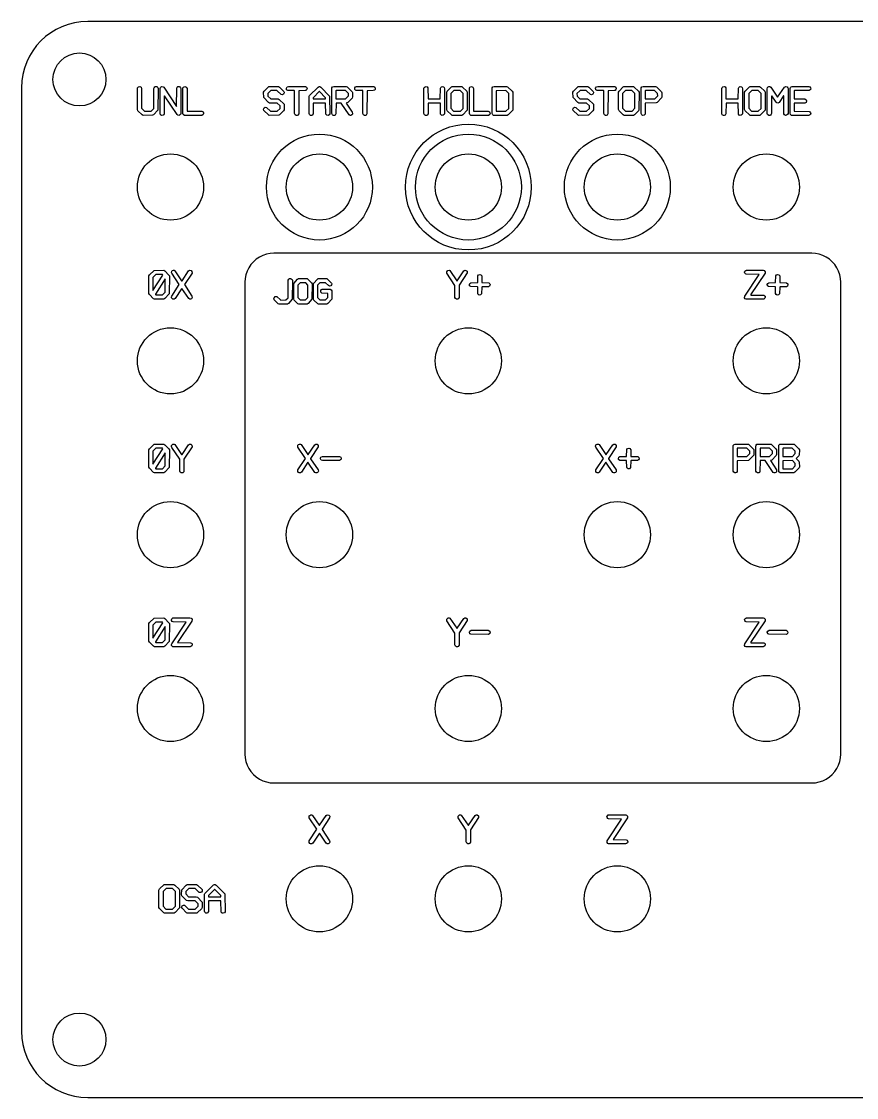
# Model space of a CAD drawing. Extents: x 0 to 95, y 0 to 65.
# Drawn here: x 0 to 50.5, y 0 to 65 of the extents above; entities that cross this region are included whole.
import ezdxf

# ---------------------------------------------------------------- set-up
doc = ezdxf.new("R2010")
doc.units = 0
for name, color, linetype in [('GRAVIRA', 5, 'CONTINUOUS'), ('OBRYS', 7, 'CONTINUOUS'), ('OTVORY', 1, 'CONTINUOUS')]:
    doc.layers.add(name, color=color, linetype=linetype)

msp = doc.modelspace()

# ---------------------------------------------------------------- linework, layer by layer
at = {"layer": 'GRAVIRA'}
for points in [[(7.342, 59.3294), (7.294, 59.3548), (7.038, 59.6102), (7.0025, 59.675), (7.0084, 60.995), (7.07, 61.0622), (7.142, 61.0738), (7.222, 61.0288), (7.2493, 60.963), (7.25, 59.763), (7.262, 59.7398), (7.422, 59.5798), (7.806, 59.575), (7.8272, 59.579), (8, 59.755), (8.0001, 60.955), (8.0118, 61.003), (8.054, 61.0529), (8.102, 61.0729), (8.174, 61.065), (8.2292, 61.019), (8.25, 60.947), (8.24, 59.651), (7.974, 59.3722), (7.918, 59.3326)], [(8.462, 59.3309), (8.406, 59.3677), (8.3759, 59.435), (8.375, 60.947), (8.3909, 61.011), (8.4389, 61.059), (8.486, 61.0742), (8.558, 61.0607), (8.598, 61.0276), (9.3694, 59.875), (9.3784, 60.979), (9.414, 61.0407), (9.454, 61.0662), (9.526, 61.0723), (9.5736, 61.051), (9.614, 61.0012), (9.6249, 60.955), (9.6248, 59.443), (9.606, 59.3838), (9.55, 59.3354), (9.502, 59.325), (9.454, 59.3338), (9.398, 59.3778), (8.6398, 60.515), (8.625, 60.499), (8.622, 59.4231), (8.59, 59.3633), (8.55, 59.3354)], [(9.838, 59.3306), (9.767, 59.387), (9.75, 59.451), (9.75, 60.939), (9.7556, 60.987), (9.782, 61.0335), (9.87, 61.0749), (9.958, 61.0435), (9.9999, 60.955), (10, 59.587), (10.022, 59.575), (10.886, 59.5745), (10.966, 59.5356), (10.9931, 59.491), (10.9998, 59.443), (10.974, 59.3737), (10.894, 59.3265)], [(14.967, 59.3294), (14.919, 59.3548), (14.6485, 59.627), (14.625, 59.699), (14.6603, 59.787), (14.727, 59.8229), (14.799, 59.815), (15.047, 59.5798), (15.431, 59.575), (15.4522, 59.579), (15.625, 59.755), (15.624, 59.899), (15.447, 60.075), (14.991, 60.0753), (14.919, 60.1048), (14.6342, 60.403), (14.631, 60.7382), (14.6682, 60.795), (14.951, 61.065), (15.527, 61.072), (15.591, 61.0358), (15.8469, 60.779), (15.871, 60.7313), (15.8738, 60.683), (15.839, 60.6123), (15.759, 60.5753), (15.687, 60.5921), (15.455, 60.8182), (15.431, 60.825), (15.071, 60.825), (15.047, 60.8202), (14.875, 60.643), (14.8778, 60.499), (15.055, 60.325), (15.511, 60.3245), (15.5763, 60.299), (15.863, 60.0034), (15.8749, 59.955), (15.871, 59.6688), (15.8378, 59.611), (15.583, 59.3566), (15.543, 59.3326)], [(16.591, 59.3297), (16.5281, 59.371), (16.5002, 59.443), (16.5, 60.811), (16.479, 60.825), (16.095, 60.8287), (16.0195, 60.883), (16.0034, 60.979), (16.055, 61.0535), (16.127, 61.075), (17.159, 61.0703), (17.223, 61.0276), (17.2499, 60.955), (17.231, 60.8838), (17.183, 60.8393), (17.135, 60.8254), (16.751, 60.8217), (16.7479, 59.427), (16.6958, 59.347), (16.647, 59.327)], [(17.463, 59.3306), (17.392, 59.387), (17.375, 59.451), (17.3794, 60.483), (17.4048, 60.531), (17.9165, 61.043), (17.983, 61.0738), (18.031, 61.0711), (18.0918, 61.035), (18.615, 60.499), (18.6211, 59.419), (18.583, 59.3566), (18.519, 59.3265), (18.447, 59.3368), (18.3842, 59.403), (18.375, 60.0719), (17.631, 60.075), (17.623, 59.4279), (17.5707, 59.347), (17.527, 59.328)], [(17.625, 60.331), (18.367, 60.325), (18.375, 60.395), (18.0102, 60.763), (17.9898, 60.763), (17.639, 60.4122), (17.625, 60.395)], [(18.839, 59.3303), (18.783, 59.3654), (18.751, 59.4344), (18.7584, 60.995), (18.799, 61.0492), (18.871, 61.0749), (19.615, 61.075), (19.6861, 61.059), (19.9872, 60.755), (19.9998, 60.707), (19.9998, 60.443), (19.975, 60.3751), (19.719, 60.1172), (19.663, 60.0809), (19.615, 60.075), (19.9818, 59.515), (20, 59.451), (19.991, 59.4035), (19.9647, 59.363), (19.903, 59.3282), (19.855, 59.3266), (19.791, 59.3575), (19.3134, 60.067), (19.007, 60.075), (18.9979, 59.427), (18.9458, 59.347), (18.903, 59.3282)], [(19.0001, 60.331), (19.575, 60.3268), (19.75, 60.507), (19.7472, 60.651), (19.567, 60.825), (19.015, 60.825), (19, 60.811)], [(20.719, 59.3289), (20.655, 59.3688), (20.6259, 59.435), (20.623, 60.823), (20.215, 60.83), (20.1737, 60.851), (20.135, 60.9011), (20.1334, 60.995), (20.175, 61.05), (20.247, 61.075), (21.279, 61.0716), (21.3416, 61.035), (21.3732, 60.971), (21.3641, 60.899), (21.319, 60.8458), (21.255, 60.8251), (20.875, 60.819), (20.8729, 59.427), (20.823, 59.3485), (20.775, 59.3275)], [(24.4065, 59.3289), (24.3425, 59.3688), (24.3134, 59.435), (24.3125, 60.947), (24.3333, 61.019), (24.3825, 61.0622), (24.4545, 61.0738), (24.5185, 61.0452), (24.5569, 60.987), (24.5625, 60.339), (24.5825, 60.325), (25.3025, 60.325), (25.3143, 60.971), (25.3333, 61.019), (25.3825, 61.0622), (25.4305, 61.0748), (25.4986, 61.059), (25.5466, 61.011), (25.5625, 60.939), (25.5625, 59.451), (25.5425, 59.3823), (25.4865, 59.335), (25.4145, 59.3271), (25.3667, 59.347), (25.3217, 59.403), (25.3105, 60.075), (24.5665, 60.075), (24.5604, 59.427), (24.5105, 59.3485), (24.4625, 59.3275)], [(26.0305, 59.3292), (25.9825, 59.354), (25.7265, 59.6092), (25.69, 59.675), (25.6914, 60.731), (25.7265, 60.7908), (25.9825, 61.046), (26.0225, 61.0684), (26.5985, 61.0697), (26.646, 61.043), (26.9023, 60.787), (26.9336, 60.731), (26.9275, 59.651), (26.6603, 59.371), (26.6006, 59.331)], [(26.1103, 59.579), (26.5147, 59.579), (26.6875, 59.755), (26.6875, 60.643), (26.5105, 60.8245), (26.1265, 60.825), (25.9425, 60.6532), (25.9375, 59.763)], [(27.1505, 59.3306), (27.0795, 59.387), (27.0625, 59.451), (27.0625, 60.939), (27.0681, 60.987), (27.0945, 61.0335), (27.1825, 61.0749), (27.2705, 61.0435), (27.3124, 60.955), (27.3125, 59.587), (27.3345, 59.575), (28.1985, 59.5745), (28.2785, 59.5356), (28.3056, 59.491), (28.3123, 59.443), (28.2865, 59.3737), (28.2065, 59.3265)], [(28.5265, 59.3303), (28.4705, 59.3654), (28.4385, 59.4344), (28.4459, 60.995), (28.4865, 61.0492), (28.5585, 61.0749), (29.3025, 61.075), (29.3736, 61.059), (29.6465, 60.7928), (29.6836, 60.731), (29.6785, 59.6536), (29.3985, 59.3593), (29.3345, 59.327)], [(28.6881, 59.579), (29.2625, 59.5768), (29.4375, 59.755), (29.4375, 60.643), (29.2625, 60.8232), (28.6876, 60.819)], [(33.6545, 59.3294), (33.6065, 59.3548), (33.336, 59.627), (33.3125, 59.699), (33.3478, 59.787), (33.4145, 59.8229), (33.4865, 59.815), (33.7345, 59.5798), (34.1185, 59.575), (34.1397, 59.579), (34.3125, 59.755), (34.3115, 59.899), (34.1345, 60.075), (33.6785, 60.0753), (33.6065, 60.1048), (33.3217, 60.403), (33.3185, 60.7382), (33.3557, 60.795), (33.6385, 61.065), (34.2145, 61.072), (34.2785, 61.0358), (34.5344, 60.779), (34.5585, 60.7313), (34.5613, 60.683), (34.5265, 60.6123), (34.4465, 60.5753), (34.3745, 60.5921), (34.1425, 60.8182), (34.1185, 60.825), (33.7585, 60.825), (33.7345, 60.8202), (33.5625, 60.643), (33.5653, 60.499), (33.7425, 60.325), (34.1985, 60.3245), (34.2638, 60.299), (34.5505, 60.0034), (34.5624, 59.955), (34.5585, 59.6688), (34.5253, 59.611), (34.2705, 59.3566), (34.2305, 59.3326)], [(35.2785, 59.3297), (35.2156, 59.371), (35.1877, 59.443), (35.1875, 60.811), (35.1665, 60.825), (34.7825, 60.8287), (34.707, 60.883), (34.6909, 60.979), (34.7425, 61.0535), (34.8145, 61.075), (35.8465, 61.0703), (35.9105, 61.0276), (35.9374, 60.955), (35.9185, 60.8838), (35.8705, 60.8393), (35.8225, 60.8254), (35.4385, 60.8217), (35.4354, 59.427), (35.3833, 59.347), (35.3345, 59.327)], [(36.4065, 59.3289), (36.3585, 59.3532), (36.1025, 59.6082), (36.065, 59.675), (36.0664, 60.731), (36.1025, 60.7918), (36.3585, 61.0468), (36.3985, 61.0688), (36.9745, 61.0694), (37.021, 61.043), (37.2772, 60.787), (37.3104, 60.723), (37.3081, 59.667), (37.2705, 59.6062), (37.0305, 59.3662), (36.9757, 59.331)], [(36.4853, 59.579), (36.8705, 59.575), (36.8945, 59.5838), (37.0625, 59.763), (37.0597, 60.651), (36.8785, 60.825), (36.4945, 60.825), (36.3153, 60.651), (36.3125, 59.763)], [(37.5265, 59.3303), (37.4705, 59.3654), (37.4385, 59.4344), (37.4459, 60.995), (37.4865, 61.0492), (37.5585, 61.0749), (38.3025, 61.075), (38.3736, 61.059), (38.6747, 60.755), (38.6875, 60.683), (38.6873, 60.443), (38.6747, 60.395), (38.4065, 60.1172), (38.3505, 60.0809), (37.7025, 60.075), (37.6875, 60.059), (37.6813, 59.411), (37.6199, 59.339)], [(37.6876, 60.331), (38.2625, 60.3268), (38.4375, 60.507), (38.4347, 60.651), (38.2545, 60.825), (37.7025, 60.825), (37.6875, 60.811)], [(42.4065, 59.3289), (42.3425, 59.3688), (42.3134, 59.435), (42.3125, 60.947), (42.3333, 61.019), (42.3825, 61.0622), (42.4545, 61.0738), (42.5185, 61.0452), (42.5569, 60.987), (42.5625, 60.339), (42.5825, 60.325), (43.3025, 60.325), (43.3143, 60.971), (43.3333, 61.019), (43.3825, 61.0622), (43.4305, 61.0748), (43.4986, 61.059), (43.5466, 61.011), (43.5625, 60.939), (43.5625, 59.451), (43.5425, 59.3823), (43.4865, 59.335), (43.4145, 59.3271), (43.3667, 59.347), (43.3217, 59.403), (43.3105, 60.075), (42.5665, 60.075), (42.5604, 59.427), (42.5105, 59.3485), (42.4625, 59.3275)], [(44.0305, 59.3292), (43.9825, 59.354), (43.7265, 59.6092), (43.69, 59.675), (43.6914, 60.731), (43.7265, 60.7908), (43.9825, 61.046), (44.0225, 61.0684), (44.5985, 61.0697), (44.646, 61.043), (44.9023, 60.787), (44.9336, 60.731), (44.9275, 59.651), (44.6603, 59.371), (44.6006, 59.331)], [(44.1103, 59.579), (44.5147, 59.579), (44.6875, 59.755), (44.6875, 60.643), (44.5105, 60.8245), (44.1265, 60.825), (43.9425, 60.6532), (43.9375, 59.763)], [(45.1505, 59.3306), (45.0795, 59.387), (45.0625, 59.451), (45.0625, 60.939), (45.0784, 61.011), (45.1105, 61.0484), (45.1585, 61.0716), (45.2065, 61.0735), (45.2705, 61.0435), (45.6864, 60.427), (46.0945, 61.0335), (46.1825, 61.0749), (46.2545, 61.0555), (46.3007, 61.003), (46.3124, 60.955), (46.3123, 59.443), (46.2865, 59.3737), (46.2305, 59.3326), (46.1585, 59.3284), (46.0978, 59.363), (46.0646, 59.427), (46.0625, 60.507), (46.0424, 60.507), (45.7791, 60.115), (45.6945, 60.0752), (45.6465, 60.0819), (45.5905, 60.1212), (45.3273, 60.515), (45.3125, 60.499), (45.3123, 59.443), (45.2997, 59.395), (45.2545, 59.3445), (45.2065, 59.3265)], [(46.5265, 59.3303), (46.4545, 59.387), (46.4375, 59.459), (46.4375, 60.947), (46.4583, 61.019), (46.5105, 61.0637), (46.5585, 61.0749), (47.5665, 61.0749), (47.6361, 61.051), (47.6785, 60.9965), (47.6845, 60.923), (47.6559, 60.867), (47.5905, 60.8282), (46.7025, 60.825), (46.6875, 60.811), (46.6876, 60.331), (47.3345, 60.323), (47.4125, 60.275), (47.4375, 60.203), (47.4065, 60.1177), (47.3265, 60.0758), (46.7025, 60.075), (46.6875, 60.059), (46.6875, 59.603), (46.6881, 59.579), (46.7105, 59.575), (47.5985, 59.5697), (47.6413, 59.547), (47.6806, 59.491), (47.6836, 59.419), (47.6625, 59.3751), (47.6065, 59.333), (47.5585, 59.325)], [(47.75, 19), (47.9784, 19.015), (48.2029, 19.0596), (48.4197, 19.1332), (48.625, 19.2345), (48.8153, 19.3616), (48.9874, 19.5126), (49.1384, 19.6847), (49.2655, 19.875), (49.3668, 20.0803), (49.4404, 20.2971), (49.485, 20.5216), (49.5, 20.75), (49.5, 49.25), (49.485, 49.4784), (49.4404, 49.7029), (49.3668, 49.9197), (49.2655, 50.125), (49.1384, 50.3153), (48.9874, 50.4874), (48.8153, 50.6384), (48.625, 50.7655), (48.4197, 50.8668), (48.2029, 50.9404), (47.9784, 50.985), (47.75, 51), (15.25, 51), (15.0216, 50.985), (14.7971, 50.9404), (14.5803, 50.8668), (14.375, 50.7655), (14.1847, 50.6384), (14.0126, 50.4874), (13.8616, 50.3153), (13.7345, 50.125), (13.6332, 49.9197), (13.5596, 49.7029), (13.515, 49.4784), (13.5, 49.25), (13.5, 20.75), (13.515, 20.5216), (13.5596, 20.2971), (13.6332, 20.0803), (13.7345, 19.875), (13.8616, 19.6847), (14.0126, 19.5126), (14.1847, 19.3616), (14.375, 19.2345), (14.5803, 19.1332), (14.7971, 19.0596), (15.0216, 19.015), (15.25, 19)], [(8.0295, 48.2294), (7.9815, 48.2548), (7.7255, 48.5102), (7.69, 48.575), (7.6914, 49.631), (7.7307, 49.695), (8.0135, 49.965), (8.5895, 49.972), (8.6535, 49.9358), (8.9094, 49.679), (8.9335, 49.6313), (8.9275, 48.551), (8.6615, 48.2722), (8.6055, 48.2326)], [(7.9404, 48.751), (8.5335, 49.6801), (8.5175, 49.7182), (8.1095, 49.7202), (7.9375, 49.543)], [(8.1105, 48.479), (8.5147, 48.479), (8.6875, 48.655), (8.6875, 49.447), (8.096, 48.527), (8.0863, 48.503)], [(9.1495, 48.2309), (9.0935, 48.2677), (9.0695, 48.3089), (9.0628, 48.359), (9.0763, 48.407), (9.5353, 49.103), (9.0734, 49.799), (9.0625, 49.847), (9.0784, 49.911), (9.1264, 49.959), (9.1735, 49.9742), (9.2215, 49.9703), (9.2695, 49.9443), (9.6757, 49.343), (9.6993, 49.343), (10.0959, 49.935), (10.1575, 49.9713), (10.2486, 49.959), (10.3007, 49.903), (10.3049, 49.807), (9.8397, 49.103), (10.2987, 48.407), (10.3116, 48.335), (10.2954, 48.287), (10.2615, 48.2493), (10.2135, 48.2277), (10.1655, 48.227), (10.1015, 48.2593), (9.6953, 48.863), (9.6744, 48.855), (9.2775, 48.2633), (9.2135, 48.2277)], [(15.56, 47.9291), (15.512, 47.9537), (15.2726, 48.195), (15.2523, 48.243), (15.2597, 48.315), (15.328, 48.3825), (15.424, 48.3817), (15.6394, 48.179), (15.664, 48.175), (15.976, 48.1778), (16.104, 48.3058), (16.1167, 48.323), (16.12, 49.3786), (16.1432, 49.427), (16.1978, 49.467), (16.248, 49.4748), (16.296, 49.4626), (16.3459, 49.419), (16.3667, 49.347), (16.3572, 48.219), (16.1228, 47.971), (16.064, 47.9312)], [(16.752, 47.929), (16.704, 47.9534), (16.48, 48.1766), (16.4439, 48.243), (16.4503, 49.179), (16.6836, 49.427), (16.7395, 49.467), (17.2605, 49.467), (17.5243, 49.219), (17.5564, 49.155), (17.5489, 48.219), (17.3144, 47.971), (17.256, 47.9314)], [(17.944, 47.9289), (17.896, 47.9532), (17.672, 48.1762), (17.6356, 48.243), (17.642, 49.179), (17.8752, 49.427), (17.9312, 49.467), (18.4522, 49.467), (18.7288, 49.203), (18.7481, 49.155), (18.7394, 49.083), (18.696, 49.0305), (18.608, 49.0095), (18.5386, 49.043), (18.3626, 49.219), (18.024, 49.2222), (17.8833, 49.075), (17.8833, 48.331), (18.0228, 48.179), (18.36, 48.1784), (18.5, 48.323), (18.5, 48.563), (18.48, 48.575), (18.144, 48.5845), (18.0767, 48.651), (18.0758, 48.747), (18.12, 48.8024), (18.168, 48.8227), (18.648, 48.8229), (18.712, 48.7897), (18.7479, 48.723), (18.7405, 48.219), (18.5061, 47.971), (18.448, 47.9315)], [(26.2775, 48.23), (26.2215, 48.2643), (26.1884, 48.335), (26.1875, 49.055), (25.7015, 49.7926), (25.6931, 49.887), (25.729, 49.943), (25.7687, 49.967), (25.8375, 49.9725), (25.8855, 49.9515), (26.3007, 49.343), (26.3243, 49.343), (26.7209, 49.935), (26.7815, 49.9711), (26.8535, 49.9681), (26.9216, 49.911), (26.9335, 49.8189), (26.4381, 49.063), (26.4336, 48.319), (26.3815, 48.2458), (26.3335, 48.2268)], [(27.6615, 48.4777), (27.5998, 48.511), (27.5655, 48.573), (27.5625, 48.959), (27.5495, 48.975), (27.1436, 48.983), (27.0775, 49.0407), (27.063, 49.111), (27.0935, 49.1824), (27.1575, 49.2213), (27.5625, 49.231), (27.5687, 49.639), (27.6135, 49.7007), (27.6855, 49.725), (27.7575, 49.7036), (27.8086, 49.631), (27.8215, 49.225), (28.2295, 49.2177), (28.2977, 49.159), (28.3118, 49.087), (28.2791, 49.015), (28.2135, 48.9777), (27.8295, 48.975), (27.8125, 48.959), (27.8025, 48.551), (27.7335, 48.4838)], [(43.7815, 48.2289), (43.7335, 48.2532), (43.6937, 48.311), (43.7013, 48.407), (44.5735, 49.722), (43.7815, 49.7289), (43.7362, 49.751), (43.6951, 49.807), (43.6876, 49.855), (43.7095, 49.9208), (43.7655, 49.9658), (43.8135, 49.975), (44.8215, 49.9747), (44.8695, 49.9612), (44.9319, 49.887), (44.9266, 49.799), (44.0541, 48.487), (44.0775, 48.475), (44.8437, 48.471), (44.9015, 48.4377), (44.9275, 48.399), (44.9375, 48.351), (44.9175, 48.2823), (44.8615, 48.235), (44.8135, 48.225)], [(45.6615, 48.4777), (45.5998, 48.511), (45.5655, 48.573), (45.5625, 48.959), (45.5495, 48.975), (45.1436, 48.983), (45.0775, 49.0407), (45.063, 49.111), (45.0935, 49.1824), (45.1575, 49.2213), (45.5625, 49.231), (45.5687, 49.639), (45.6135, 49.7007), (45.6855, 49.725), (45.7575, 49.7036), (45.8086, 49.631), (45.8215, 49.225), (46.2295, 49.2177), (46.2977, 49.159), (46.3118, 49.087), (46.2791, 49.015), (46.2135, 48.9777), (45.8295, 48.975), (45.8125, 48.959), (45.8025, 48.551), (45.7335, 48.4838)], [(16.8311, 48.179), (17.168, 48.1781), (17.3083, 48.323), (17.3083, 49.067), (17.1709, 49.219), (16.832, 49.2219), (16.6917, 49.075), (16.6917, 48.331)], [(8.0295, 37.7294), (7.9815, 37.7548), (7.7255, 38.0102), (7.69, 38.075), (7.6914, 39.131), (7.7307, 39.195), (8.0135, 39.465), (8.5895, 39.472), (8.6535, 39.4358), (8.9094, 39.179), (8.9335, 39.1313), (8.9275, 38.051), (8.6615, 37.7722), (8.6055, 37.7326)], [(7.9404, 38.251), (8.5335, 39.1801), (8.5175, 39.2182), (8.1095, 39.2202), (7.9375, 39.043)], [(9.6535, 37.7297), (9.5906, 37.771), (9.5627, 37.843), (9.5619, 38.563), (9.0873, 39.275), (9.0655, 39.323), (9.0695, 39.3911), (9.0935, 39.4323), (9.1495, 39.4691), (9.2215, 39.4703), (9.2695, 39.4443), (9.6757, 38.843), (9.6993, 38.843), (10.0959, 39.435), (10.1575, 39.4713), (10.2295, 39.4677), (10.3007, 39.403), (10.3049, 39.307), (9.8125, 38.555), (9.8116, 37.835), (9.7975, 37.7907), (9.7495, 37.7415)], [(16.7815, 37.7289), (16.7335, 37.7532), (16.6937, 37.811), (16.7013, 37.907), (17.1603, 38.603), (16.7015, 39.2926), (16.688, 39.339), (16.7015, 39.4074), (16.729, 39.443), (16.7895, 39.4729), (16.8615, 39.465), (16.9015, 39.4377), (17.3007, 38.843), (17.3243, 38.843), (17.7209, 39.435), (17.7815, 39.4711), (17.8736, 39.459), (17.9319, 39.387), (17.9266, 39.299), (17.4701, 38.611), (17.4695, 38.5898), (17.9237, 37.907), (17.9366, 37.835), (17.9204, 37.787), (17.8855, 37.7485), (17.8375, 37.7275), (17.7895, 37.7271), (17.7255, 37.7603), (17.3095, 38.3702), (16.9095, 37.7712), (16.8535, 37.7319)], [(34.7815, 37.7289), (34.7335, 37.7532), (34.6937, 37.811), (34.7013, 37.907), (35.1603, 38.603), (34.7015, 39.2926), (34.688, 39.339), (34.7015, 39.4074), (34.729, 39.443), (34.7895, 39.4729), (34.8615, 39.465), (34.9015, 39.4377), (35.3007, 38.843), (35.3243, 38.843), (35.7209, 39.435), (35.7815, 39.4711), (35.8736, 39.459), (35.9319, 39.387), (35.9266, 39.299), (35.4701, 38.611), (35.4695, 38.5898), (35.9237, 37.907), (35.9366, 37.835), (35.9204, 37.787), (35.8855, 37.7485), (35.8375, 37.7275), (35.7895, 37.7271), (35.7255, 37.7603), (35.3095, 38.3702), (34.9095, 37.7712), (34.8535, 37.7319)], [(36.6615, 37.9777), (36.5998, 38.011), (36.5655, 38.073), (36.5625, 38.459), (36.5495, 38.475), (36.1436, 38.483), (36.0775, 38.5407), (36.063, 38.611), (36.0935, 38.6824), (36.1575, 38.7213), (36.5625, 38.731), (36.5687, 39.139), (36.6135, 39.2007), (36.6855, 39.225), (36.7575, 39.2036), (36.8086, 39.131), (36.8215, 38.725), (37.2295, 38.7177), (37.2977, 38.659), (37.3118, 38.587), (37.2791, 38.515), (37.2135, 38.4777), (36.8295, 38.475), (36.8125, 38.459), (36.8025, 38.051), (36.7335, 37.9838)], [(43.094, 37.7289), (43.03, 37.7688), (43.0009, 37.835), (43.0084, 39.395), (43.0514, 39.451), (43.118, 39.4748), (43.862, 39.475), (43.934, 39.4602), (44.238, 39.1534), (44.25, 39.083), (44.238, 38.7966), (43.9748, 38.523), (43.9189, 38.483), (43.25, 38.467), (43.2461, 37.819), (43.198, 37.7485), (43.15, 37.7275)], [(43.25, 38.731), (43.822, 38.7253), (43.9972, 38.899), (44, 39.043), (43.822, 39.2247), (43.25, 39.219)], [(44.462, 37.7309), (44.406, 37.7677), (44.3759, 37.835), (44.375, 39.347), (44.3909, 39.411), (44.4389, 39.459), (44.486, 39.4742), (45.254, 39.4749), (45.302, 39.4637), (45.5818, 39.195), (45.6211, 39.131), (45.6248, 38.843), (45.606, 38.7838), (45.334, 38.5074), (45.246, 38.475), (45.6112, 37.907), (45.6241, 37.835), (45.6079, 37.787), (45.574, 37.7493), (45.526, 37.7277), (45.478, 37.727), (45.414, 37.7593), (44.926, 38.475), (44.638, 38.475), (44.625, 38.459), (44.6188, 37.811), (44.59, 37.7633), (44.55, 37.7354)], [(44.625, 38.731), (45.198, 38.7255), (45.3722, 38.899), (45.375, 39.043), (45.198, 39.2245), (44.625, 39.219)], [(45.838, 37.7306), (45.767, 37.787), (45.75, 37.851), (45.75, 39.339), (45.7659, 39.411), (45.822, 39.4632), (45.87, 39.4749), (46.614, 39.475), (46.686, 39.4591), (46.9647, 39.187), (46.9979, 39.123), (46.9938, 38.811), (46.966, 38.7643), (46.806, 38.6042), (46.966, 38.4357), (46.9966, 38.379), (46.9997, 38.091), (46.9862, 38.043), (46.718, 37.7662), (46.6632, 37.731)], [(46, 38.731), (46.574, 38.7258), (46.75, 38.907), (46.7472, 39.051), (46.566, 39.225), (46.014, 39.225), (46, 39.203)], [(8.1105, 37.979), (8.5147, 37.979), (8.6875, 38.155), (8.6875, 38.947), (8.096, 38.027), (8.0863, 38.003)], [(18.1895, 38.475), (18.104, 38.507), (18.0632, 38.587), (18.0675, 38.635), (18.0935, 38.6824), (18.1815, 38.7249), (19.2094, 38.723), (19.2855, 38.6775), (19.312, 38.611), (19.3069, 38.563), (19.2791, 38.515), (19.2135, 38.4777)], [(46.0007, 37.979), (46.574, 37.9761), (46.75, 38.155), (46.7492, 38.299), (46.574, 38.4742), (46, 38.467)], [(8.0295, 27.2294), (7.9815, 27.2548), (7.7255, 27.5102), (7.69, 27.575), (7.6914, 28.631), (7.7307, 28.695), (8.0135, 28.965), (8.5895, 28.972), (8.6535, 28.9358), (8.9094, 28.679), (8.9335, 28.6313), (8.9275, 27.551), (8.6615, 27.2722), (8.6055, 27.2326)], [(7.9404, 27.751), (8.5335, 28.6801), (8.5175, 28.7182), (8.1095, 28.7202), (7.9375, 28.543)], [(9.1495, 27.2309), (9.0935, 27.2677), (9.0695, 27.3089), (9.0628, 27.359), (9.0763, 27.407), (9.9495, 28.7202), (9.1575, 28.7287), (9.1112, 28.751), (9.0701, 28.807), (9.0626, 28.855), (9.0855, 28.9222), (9.1415, 28.9662), (9.1895, 28.975), (10.1735, 28.975), (10.2455, 28.9607), (10.2855, 28.9276), (10.3091, 28.879), (10.2935, 28.7838), (9.424, 27.479), (10.2135, 27.4723), (10.2752, 27.439), (10.3015, 27.4012), (10.3125, 27.351), (10.2935, 27.2838), (10.2375, 27.2354), (10.1895, 27.225)], [(26.2775, 27.23), (26.2215, 27.2643), (26.1884, 27.335), (26.1875, 28.055), (25.7015, 28.7926), (25.6931, 28.887), (25.729, 28.943), (25.7687, 28.967), (25.8375, 28.9725), (25.8855, 28.9515), (26.3007, 28.343), (26.3243, 28.343), (26.7209, 28.935), (26.7815, 28.9711), (26.8535, 28.9681), (26.9216, 28.911), (26.9335, 28.8189), (26.4381, 28.063), (26.4336, 27.319), (26.3815, 27.2458), (26.3335, 27.2268)], [(43.7815, 27.2289), (43.7335, 27.2532), (43.6937, 27.311), (43.7013, 27.407), (44.5735, 28.722), (43.7815, 28.7289), (43.7362, 28.751), (43.6951, 28.807), (43.6876, 28.855), (43.7095, 28.9208), (43.7655, 28.9658), (43.8135, 28.975), (44.8215, 28.9747), (44.8695, 28.9612), (44.9319, 28.887), (44.9266, 28.799), (44.0541, 27.487), (44.0775, 27.475), (44.8437, 27.471), (44.9015, 27.4377), (44.9275, 27.399), (44.9375, 27.351), (44.9175, 27.2823), (44.8615, 27.235), (44.8135, 27.225)], [(8.1105, 27.479), (8.5147, 27.479), (8.6875, 27.655), (8.6875, 28.447), (8.096, 27.527), (8.0863, 27.503)], [(27.1495, 27.9809), (27.0935, 28.0177), (27.0625, 28.103), (27.0855, 28.1722), (27.1653, 28.223), (28.1975, 28.2246), (28.2638, 28.199), (28.311, 28.119), (28.2917, 28.031), (28.2135, 27.9777)], [(45.1495, 27.9809), (45.0935, 28.0177), (45.0625, 28.103), (45.0855, 28.1722), (45.1653, 28.223), (46.1975, 28.2246), (46.2638, 28.199), (46.311, 28.119), (46.2917, 28.031), (46.2135, 27.9777)], [(17.469, 15.3289), (17.421, 15.3532), (17.3812, 15.411), (17.3888, 15.507), (17.8478, 16.203), (17.389, 16.8926), (17.3755, 16.939), (17.389, 17.0074), (17.4165, 17.043), (17.477, 17.0729), (17.549, 17.065), (17.589, 17.0377), (17.9882, 16.443), (18.0118, 16.443), (18.4084, 17.035), (18.469, 17.0711), (18.5611, 17.059), (18.6194, 16.987), (18.6141, 16.899), (18.1576, 16.211), (18.157, 16.1898), (18.6112, 15.507), (18.6241, 15.435), (18.6079, 15.387), (18.573, 15.3485), (18.525, 15.3275), (18.477, 15.3271), (18.413, 15.3603), (17.997, 15.9702), (17.597, 15.3712), (17.541, 15.3319)], [(26.965, 15.33), (26.909, 15.3643), (26.8759, 15.435), (26.875, 16.155), (26.389, 16.8926), (26.3806, 16.987), (26.4165, 17.043), (26.4562, 17.067), (26.525, 17.0725), (26.573, 17.0515), (26.9882, 16.443), (27.0118, 16.443), (27.4084, 17.035), (27.469, 17.0711), (27.541, 17.0681), (27.6091, 17.011), (27.621, 16.9189), (27.1256, 16.163), (27.1211, 15.419), (27.069, 15.3458), (27.021, 15.3268)], [(35.469, 15.3289), (35.421, 15.3532), (35.3812, 15.411), (35.3888, 15.507), (36.261, 16.822), (35.469, 16.8289), (35.4237, 16.851), (35.3826, 16.907), (35.3751, 16.955), (35.397, 17.0208), (35.453, 17.0658), (35.501, 17.075), (36.509, 17.0747), (36.557, 17.0612), (36.6194, 16.987), (36.6141, 16.899), (35.7416, 15.587), (35.765, 15.575), (36.5312, 15.571), (36.589, 15.5377), (36.615, 15.499), (36.625, 15.451), (36.605, 15.3823), (36.549, 15.335), (36.501, 15.325)], [(8.642, 11.1294), (8.594, 11.1548), (8.338, 11.4102), (8.3025, 11.475), (8.3039, 12.531), (8.3432, 12.595), (8.626, 12.865), (9.202, 12.872), (9.266, 12.8358), (9.5219, 12.579), (9.546, 12.5313), (9.54, 11.451), (9.274, 11.1722), (9.218, 11.1326)], [(8.723, 11.379), (9.1272, 11.379), (9.3, 11.555), (9.3, 12.443), (9.122, 12.6247), (8.738, 12.625), (8.554, 12.4522), (8.55, 11.563)], [(10.018, 11.1292), (9.97, 11.154), (9.6985, 11.427), (9.675, 11.499), (9.7103, 11.587), (9.778, 11.623), (9.85, 11.6146), (10.0978, 11.379), (10.482, 11.375), (10.5022, 11.379), (10.675, 11.555), (10.6742, 11.699), (10.498, 11.875), (10.042, 11.8753), (9.9764, 11.899), (9.69, 12.1907), (9.675, 12.259), (9.6842, 12.547), (9.9502, 12.827), (10.0062, 12.867), (10.578, 12.8718), (10.6418, 12.835), (10.9122, 12.555), (10.9181, 12.459), (10.874, 12.3993), (10.81, 12.3754), (10.738, 12.3915), (10.498, 12.6245), (10.114, 12.625), (9.93, 12.4532), (9.925, 12.307), (10.098, 12.1288), (10.554, 12.1249), (10.634, 12.0925), (10.914, 11.8012), (10.9206, 11.467), (10.882, 11.4052), (10.642, 11.1652), (10.5881, 11.131)], [(11.138, 11.1306), (11.067, 11.187), (11.05, 11.251), (11.0544, 12.283), (11.0798, 12.331), (11.5915, 12.843), (11.658, 12.8738), (11.706, 12.8711), (11.7668, 12.835), (12.29, 12.299), (12.2961, 11.219), (12.258, 11.1566), (12.194, 11.1265), (12.122, 11.1368), (12.0592, 11.203), (12.05, 11.875), (11.306, 11.875), (11.298, 11.2279), (11.2457, 11.147), (11.202, 11.128)], [(11.3, 12.131), (12.042, 12.125), (12.05, 12.195), (11.6852, 12.563), (11.6648, 12.563), (11.314, 12.2122), (11.3, 12.195)]]:
    msp.add_lwpolyline(points, close=True, dxfattribs=at)
for centre, radius in [((27, 55), 3.8), ((18, 55), 3.2), ((27, 55), 3.2), ((36, 55), 3.2)]:
    msp.add_circle(centre, radius, dxfattribs=at)
at = {"layer": 'OBRYS'}
for p, q in [((91, 65), (4, 65)), ((0, 61), (0, 4)), ((4, 0), (91, 0))]:
    msp.add_line(p, q, dxfattribs=at)
for centre, start, end in [((4, 61), 90, 180), ((4, 4), 180, 270)]:
    msp.add_arc(centre, 4, start, end, dxfattribs=at)
at = {"layer": 'OTVORY'}
for centre, radius in [((3.5, 61.5), 1.6), ((9, 55), 2), ((18, 55), 2), ((27, 55), 2), ((36, 55), 2), ((45, 55), 2), ((9, 44.5), 2), ((27, 44.5), 2), ((45, 44.5), 2), ((9, 34), 2), ((18, 34), 2), ((36, 34), 2), ((45, 34), 2), ((9, 23.5), 2), ((27, 23.5), 2), ((45, 23.5), 2), ((18, 12), 2), ((27, 12), 2), ((36, 12), 2), ((3.5, 3.5), 1.6)]:
    msp.add_circle(centre, radius, dxfattribs=at)

doc.saveas('drawing.dxf')
